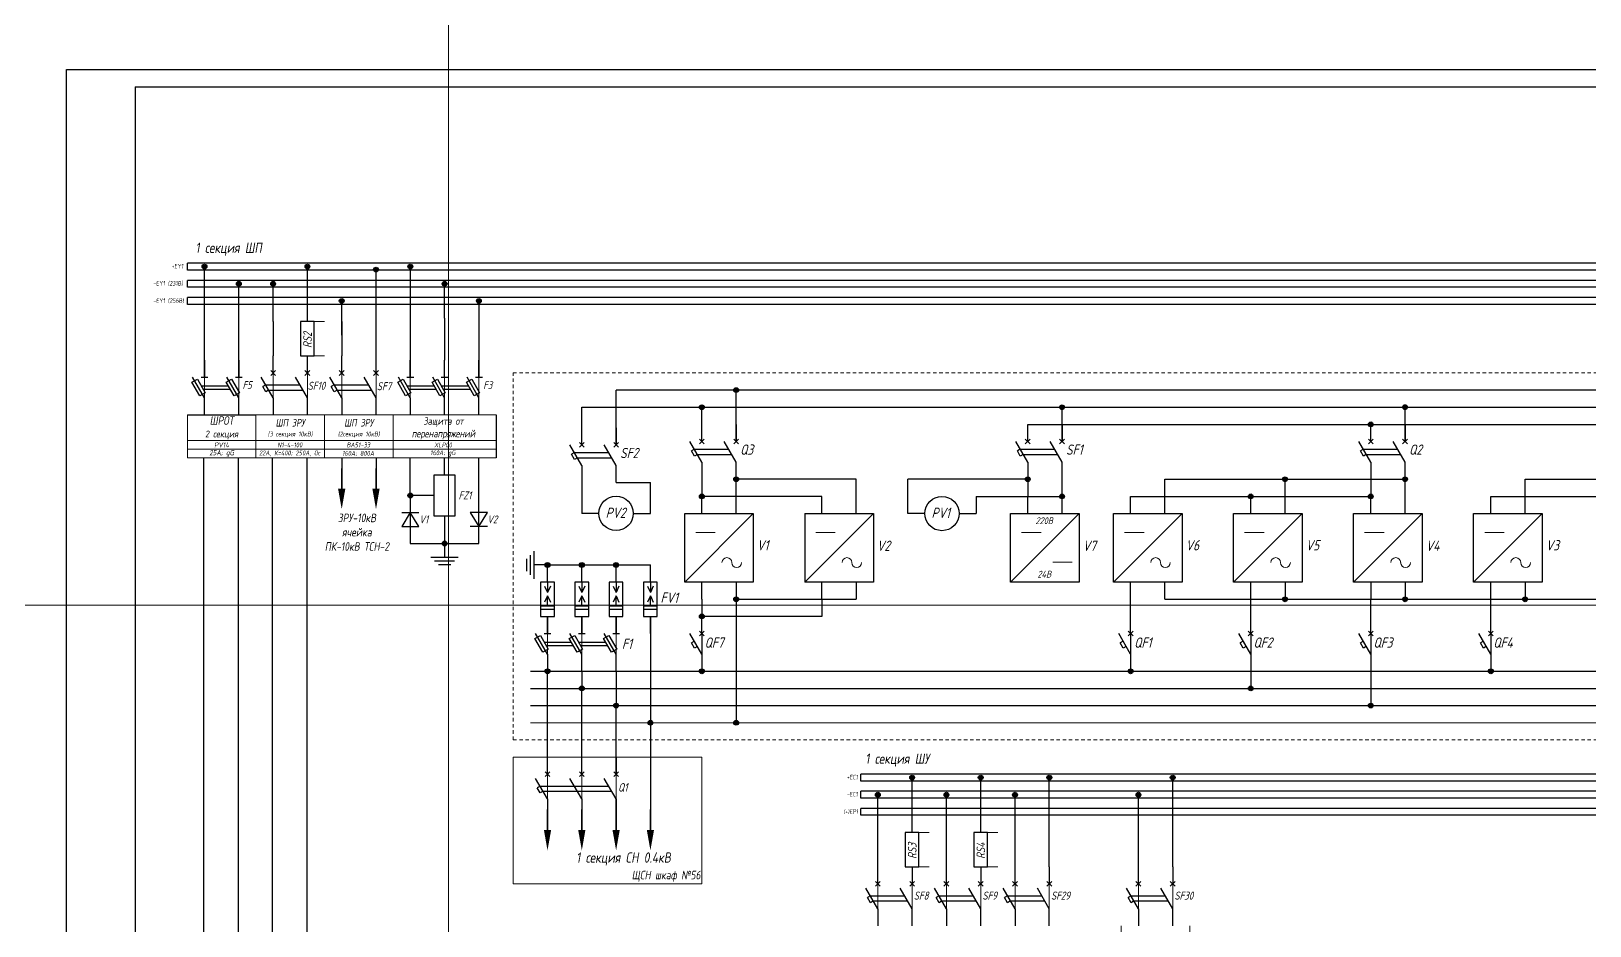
# Model space of a CAD drawing. Header units: millimetres. Extents: x 9 to 5215, y -207 to 4633.
# Drawn here: x 4232.9 to 4573.7, y 4142.9 to 4338.6 of the extents above; entities that cross this region are included whole.
import ezdxf
from ezdxf.enums import TextEntityAlignment as Align

# ---------------------------------------------------------------- set-up
doc = ezdxf.new("R2010")
doc.units = ezdxf.units.MM
doc.linetypes.add('JIS_02_0.7', pattern=[1.35, 0.75, -0.6])
doc.layers.add('Разрывы', color=10, linetype='Continuous')
doc.layers.add('Рамка', color=1, linetype='Continuous', plot=False)
doc.styles.add('eskdw', font='GOST_ANT.TTF', dxfattribs={"oblique": 10})
doc.styles.add('GOST', font='GOST_ANT.TTF', dxfattribs={"oblique": 10, "height": 2.5})
doc.styles.get("Standard").update_dxf_attribs({"font": 'GOST_ANT.TTF', "oblique": 10, "height": 2.5})
doc.styles.add('Гост', font='GOST_ANT.TTF', dxfattribs={"oblique": 10, "height": 1.4})
doc.styles.add('Шины', font='gost_1.ttf', dxfattribs={"oblique": 5, "height": 1.2})

msp = doc.modelspace()

# ---------------------------------------------------------------- hatches: boundary and pattern name
for points in [[(4271.35, 4287.07, 1), (4270.3, 4287.07, 1)], [(4271.35, 4287.07, 1), (4270.3, 4287.07, 1)], [(4271.35, 4287.07, 1), (4270.3, 4287.07, 1)], [(4293.85, 4287.07, 1), (4292.8, 4287.07, 1)], [(4316.35, 4287.07, 1), (4315.3, 4287.07, 1)], [(4278.85, 4283.32, 1), (4277.8, 4283.32, 1)], [(4278.85, 4283.32, 1), (4277.8, 4283.32, 1)], [(4278.85, 4283.32, 1), (4277.8, 4283.32, 1)], [(4286.35, 4283.32, 1), (4285.3, 4283.32, 1)], [(4308.85, 4286.43, 1), (4307.8, 4286.43, 1)], [(4323.85, 4283.32, 1), (4322.8, 4283.32, 1)], [(4301.35, 4279.57, 1), (4300.3, 4279.57, 1)], [(4331.35, 4279.57, 1), (4330.3, 4279.57, 1)], [(4387.6, 4260.07, 1), (4386.55, 4260.07, 1)], [(4387.6, 4260.07, 1), (4386.55, 4260.07, 1)], [(4387.6, 4260.07, 1), (4386.55, 4260.07, 1)], [(4380.1, 4256.32, 1), (4379.05, 4256.32, 1)], [(4380.1, 4256.32, 1), (4379.05, 4256.32, 1)], [(4380.1, 4256.32, 1), (4379.05, 4256.32, 1)], [(4458.85, 4256.32, 1), (4457.8, 4256.32, 1)], [(4458.85, 4256.32, 1), (4457.8, 4256.32, 1)], [(4458.85, 4256.32, 1), (4457.8, 4256.32, 1)], [(4533.85, 4256.33, 1), (4532.8, 4256.33, 1)], [(4533.85, 4256.33, 1), (4532.8, 4256.33, 1)], [(4533.85, 4256.33, 1), (4532.8, 4256.33, 1)], [(4526.35, 4252.57, 1), (4525.3, 4252.57, 1)], [(4526.35, 4252.57, 1), (4525.3, 4252.57, 1)], [(4526.35, 4252.57, 1), (4525.3, 4252.57, 1)], [(4387.6, 4240.57, 1), (4386.55, 4240.57, 1)], [(4387.6, 4240.57, 1), (4386.55, 4240.57, 1)], [(4387.6, 4240.57, 1), (4386.55, 4240.57, 1)], [(4451.35, 4240.57, 1), (4450.3, 4240.57, 1)], [(4451.35, 4240.57, 1), (4450.3, 4240.57, 1)], [(4451.35, 4240.57, 1), (4450.3, 4240.57, 1)], [(4507.6, 4240.57, 1), (4506.55, 4240.57, 1)], [(4507.6, 4240.57, 1), (4506.55, 4240.57, 1)], [(4507.6, 4240.57, 1), (4506.55, 4240.57, 1)], [(4533.85, 4240.57, 1), (4532.8, 4240.57, 1)], [(4533.85, 4240.57, 1), (4532.8, 4240.57, 1)], [(4533.85, 4240.57, 1), (4532.8, 4240.57, 1)], [(4316.35, 4237.02, 1), (4315.3, 4237.02, 1)], [(4316.35, 4237.02, 1), (4315.3, 4237.02, 1)], [(4316.35, 4237.02, 1), (4315.3, 4237.02, 1)], [(4380.1, 4236.82, 1), (4379.05, 4236.82, 1)], [(4380.1, 4236.82, 1), (4379.05, 4236.82, 1)], [(4380.1, 4236.82, 1), (4379.05, 4236.82, 1)], [(4458.85, 4236.82, 1), (4457.8, 4236.82, 1)], [(4458.85, 4236.82, 1), (4457.8, 4236.82, 1)], [(4458.85, 4236.82, 1), (4457.8, 4236.82, 1)], [(4500.1, 4236.82, 1), (4499.05, 4236.82, 1)], [(4500.1, 4236.82, 1), (4499.05, 4236.82, 1)], [(4500.1, 4236.82, 1), (4499.05, 4236.82, 1)], [(4526.35, 4236.82, 1), (4525.3, 4236.82, 1)], [(4526.35, 4236.82, 1), (4525.3, 4236.82, 1)], [(4526.35, 4236.82, 1), (4525.3, 4236.82, 1)], [(4323.85, 4226.52, 1), (4322.8, 4226.52, 1)], [(4323.85, 4226.52, 1), (4322.8, 4226.52, 1)], [(4323.85, 4226.52, 1), (4322.8, 4226.52, 1)], [(4346.35, 4221.82, 1), (4345.3, 4221.82, 1)], [(4346.35, 4221.82, 1), (4345.3, 4221.82, 1)], [(4346.35, 4221.82, 1), (4345.3, 4221.82, 1)], [(4353.85, 4221.82, 1), (4352.8, 4221.82, 1)], [(4353.85, 4221.82, 1), (4352.8, 4221.82, 1)], [(4353.85, 4221.82, 1), (4352.8, 4221.82, 1)], [(4361.35, 4221.82, 1), (4360.3, 4221.82, 1)], [(4361.35, 4221.82, 1), (4360.3, 4221.82, 1)], [(4361.35, 4221.82, 1), (4360.3, 4221.82, 1)], [(4387.6, 4214.32, 1), (4386.55, 4214.32, 1)], [(4387.6, 4214.32, 1), (4386.55, 4214.32, 1)], [(4387.6, 4214.32, 1), (4386.55, 4214.32, 1)], [(4507.6, 4214.32, 1), (4506.55, 4214.32, 1)], [(4507.6, 4214.32, 1), (4506.55, 4214.32, 1)], [(4507.6, 4214.32, 1), (4506.55, 4214.32, 1)], [(4533.85, 4214.32, 1), (4532.8, 4214.32, 1)], [(4533.85, 4214.32, 1), (4532.8, 4214.32, 1)], [(4533.85, 4214.32, 1), (4532.8, 4214.32, 1)], [(4560.1, 4214.32, 1), (4559.05, 4214.32, 1)], [(4560.1, 4214.32, 1), (4559.05, 4214.32, 1)], [(4560.1, 4214.32, 1), (4559.05, 4214.32, 1)], [(4380.1, 4210.57, 1), (4379.05, 4210.57, 1)], [(4380.1, 4210.57, 1), (4379.05, 4210.57, 1)], [(4380.1, 4210.57, 1), (4379.05, 4210.57, 1)], [(4346.35, 4198.57, 1), (4345.3, 4198.57, 1)], [(4346.35, 4198.57, 1), (4345.3, 4198.57, 1)], [(4346.35, 4198.57, 1), (4345.3, 4198.57, 1)], [(4380.1, 4198.57, 1), (4379.05, 4198.57, 1)], [(4380.1, 4198.57, 1), (4379.05, 4198.57, 1)], [(4380.1, 4198.57, 1), (4379.05, 4198.57, 1)], [(4473.85, 4198.57, 1), (4472.8, 4198.57, 1)], [(4473.85, 4198.57, 1), (4472.8, 4198.57, 1)], [(4473.85, 4198.57, 1), (4472.8, 4198.57, 1)], [(4552.6, 4198.57, 1), (4551.55, 4198.57, 1)], [(4552.6, 4198.57, 1), (4551.55, 4198.57, 1)], [(4552.6, 4198.57, 1), (4551.55, 4198.57, 1)], [(4353.85, 4194.82, 1), (4352.8, 4194.82, 1)], [(4353.85, 4194.82, 1), (4352.8, 4194.82, 1)], [(4353.85, 4194.82, 1), (4352.8, 4194.82, 1)], [(4500.1, 4194.82, 1), (4499.05, 4194.82, 1)], [(4500.1, 4194.82, 1), (4499.05, 4194.82, 1)], [(4500.1, 4194.82, 1), (4499.05, 4194.82, 1)], [(4361.35, 4191.07, 1), (4360.3, 4191.07, 1)], [(4361.35, 4191.07, 1), (4360.3, 4191.07, 1)], [(4361.35, 4191.07, 1), (4360.3, 4191.07, 1)], [(4526.35, 4191.07, 1), (4525.3, 4191.07, 1)], [(4526.35, 4191.07, 1), (4525.3, 4191.07, 1)], [(4526.35, 4191.07, 1), (4525.3, 4191.07, 1)], [(4368.85, 4187.32, 1), (4367.8, 4187.32, 1)], [(4368.85, 4187.32, 1), (4367.8, 4187.32, 1)], [(4368.85, 4187.32, 1), (4367.8, 4187.32, 1)], [(4387.6, 4187.32, 1), (4386.55, 4187.32, 1)], [(4387.6, 4187.32, 1), (4386.55, 4187.32, 1)], [(4387.6, 4187.32, 1), (4386.55, 4187.32, 1)], [(4426.08, 4175.32, 1), (4425.03, 4175.32, 1)], [(4441.08, 4175.32, 1), (4440.03, 4175.32, 1)], [(4456.08, 4175.32, 1), (4455.03, 4175.32, 1)], [(4483.06, 4175.32, 1), (4482.01, 4175.32, 1)], [(4418.58, 4171.57, 1), (4417.53, 4171.57, 1)], [(4433.58, 4171.57, 1), (4432.53, 4171.57, 1)], [(4448.58, 4171.57, 1), (4447.53, 4171.57, 1)], [(4475.56, 4171.57, 1), (4474.51, 4171.57, 1)]]:
    msp.add_hatch(color=256).paths.add_polyline_path(points)

# ---------------------------------------------------------------- linework, layer by layer
for p, q in [((4240.68, 3793.03), (4240.68, 4330.17)), ((4240.68, 4330.17), (5215.18, 4330.17)), ((4255.68, 4326.42), (4255.68, 3995.86)), ((4255.68, 4326.42), (5211.43, 4326.42)), ((4718.5, 4287.82), (4267.08, 4287.82)), ((4267.08, 4286.32), (4267.08, 4287.82)), ((4718.5, 4286.32), (4267.08, 4286.32)), ((4718.5, 4284.07), (4267.08, 4284.07)), ((4267.08, 4282.57), (4267.08, 4284.07)), ((4270.83, 4266.64), (4270.83, 4287.07)), ((4293.33, 4275.07), (4293.33, 4287.07)), ((4308.33, 4267.57), (4308.33, 4286.43)), ((4315.83, 4286.54), (4315.83, 4277.89)), ((4718.5, 4282.57), (4267.08, 4282.57)), ((4278.33, 4266.65), (4278.33, 4283.32)), ((4285.83, 4275.07), (4285.83, 4282.8)), ((4323.33, 4275.82), (4323.33, 4283.32)), ((4718.5, 4280.32), (4267.08, 4280.32)), ((4267.08, 4278.82), (4267.08, 4280.32)), ((4718.5, 4278.82), (4267.08, 4278.82)), ((4293.33, 4278.18), (4293.33, 4278.93)), ((4300.83, 4272.07), (4300.83, 4279.68)), ((4315.83, 4277.89), (4315.83, 4262.89)), ((4330.83, 4279.57), (4330.83, 4270.39)), ((4285.83, 4275.07), (4285.83, 4267.57)), ((4294.83, 4275.07), (4291.83, 4275.07)), ((4291.83, 4275.07), (4291.83, 4267.57)), ((4294.83, 4267.57), (4294.83, 4275.07)), ((4300.83, 4275.07), (4300.83, 4267.57)), ((4323.33, 4275.82), (4323.33, 4266.64)), ((4278.33, 4266.64), (4278.33, 4270.39)), ((4330.83, 4270.39), (4330.83, 4262.89)), ((4285.83, 4263.82), (4285.83, 4267.57)), ((4291.83, 4267.57), (4294.83, 4267.57)), ((4293.33, 4263.82), (4293.33, 4267.57)), ((4293.33, 4263.82), (4293.33, 4267.57)), ((4300.83, 4263.82), (4300.83, 4267.57)), ((4308.33, 4263.82), (4308.33, 4267.57)), ((4308.33, 4263.82), (4308.33, 4267.57)), ((4270.83, 4262.89), (4270.83, 4266.64)), ((4270.83, 4262.89), (4270.83, 4266.64)), ((4270.83, 4266.64), (4270.83, 4262.89)), ((4278.33, 4262.89), (4278.33, 4266.64)), ((4278.33, 4262.89), (4278.33, 4266.64)), ((4278.33, 4266.64), (4278.33, 4262.89)), ((4285.3, 4263.29), (4286.36, 4264.35)), ((4286.36, 4263.29), (4285.3, 4264.35)), ((4292.8, 4263.29), (4293.86, 4264.35)), ((4293.86, 4263.29), (4292.8, 4264.35)), ((4300.3, 4263.29), (4301.36, 4264.35)), ((4301.36, 4263.29), (4300.3, 4264.35)), ((4307.8, 4263.29), (4308.86, 4264.35)), ((4308.86, 4263.29), (4307.8, 4264.35)), ((4315.83, 4262.89), (4315.83, 4266.64)), ((4323.33, 4262.89), (4323.33, 4266.64)), ((4323.33, 4262.89), (4323.33, 4266.64)), ((4330.83, 4262.89), (4330.83, 4266.64)), ((4330.83, 4262.89), (4330.83, 4266.64)), ((4268.08, 4261.78), (4269.27, 4262.46)), ((4269.79, 4258.82), (4268.08, 4261.78)), ((4270.83, 4258.39), (4268.23, 4262.89)), ((4268.88, 4261.77), (4268.88, 4261.77)), ((4269.27, 4262.46), (4270.98, 4259.5)), ((4270.08, 4262.89), (4271.58, 4262.89)), ((4270.1, 4261.02), (4276.02, 4261.02)), ((4270.54, 4260.27), (4276.46, 4260.27)), ((4275.58, 4261.78), (4276.77, 4262.46)), ((4277.29, 4258.82), (4275.58, 4261.78)), ((4278.33, 4258.39), (4275.73, 4262.89)), ((4276.77, 4262.46), (4278.48, 4259.5)), ((4277.58, 4262.89), (4279.08, 4262.89)), ((4285.83, 4258.39), (4283.23, 4262.89)), ((4284.21, 4261.2), (4283.56, 4260.83)), ((4284.21, 4259.7), (4283.56, 4260.83)), ((4284.21, 4261.2), (4291.71, 4261.2)), ((4284.85, 4260.08), (4284.21, 4259.7)), ((4284.85, 4260.08), (4292.35, 4260.08)), ((4293.33, 4258.39), (4290.73, 4262.89)), ((4291.38, 4261.77), (4291.38, 4261.77)), ((4300.83, 4258.39), (4298.23, 4262.89)), ((4299.21, 4261.2), (4298.56, 4260.83)), ((4299.21, 4259.7), (4298.56, 4260.83)), ((4299.21, 4261.2), (4306.71, 4261.2)), ((4299.85, 4260.08), (4299.21, 4259.7)), ((4299.85, 4260.08), (4307.35, 4260.08)), ((4308.33, 4258.39), (4305.73, 4262.89)), ((4306.38, 4261.77), (4306.38, 4261.77)), ((4313.08, 4261.78), (4314.27, 4262.46)), ((4314.79, 4258.82), (4313.08, 4261.78)), ((4315.83, 4258.39), (4313.23, 4262.89)), ((4314.27, 4262.46), (4315.98, 4259.5)), ((4315.08, 4262.89), (4316.58, 4262.89)), ((4315.1, 4261.02), (4321.02, 4261.02)), ((4315.54, 4260.27), (4321.46, 4260.27)), ((4320.58, 4261.78), (4321.77, 4262.46)), ((4322.29, 4258.82), (4320.58, 4261.78)), ((4323.33, 4258.39), (4320.73, 4262.89)), ((4321.38, 4261.77), (4321.38, 4261.77)), ((4321.77, 4262.46), (4323.48, 4259.5)), ((4322.58, 4262.89), (4324.08, 4262.89)), ((4322.6, 4261.02), (4328.52, 4261.02)), ((4323.04, 4260.27), (4328.96, 4260.27)), ((4328.08, 4261.78), (4329.27, 4262.46)), ((4329.79, 4258.82), (4328.08, 4261.78)), ((4330.83, 4258.39), (4328.23, 4262.89)), ((4329.27, 4262.46), (4330.98, 4259.5)), ((4330.08, 4262.89), (4331.58, 4262.89)), ((4615.83, 4260.07), (4360.83, 4260.07)), ((4360.83, 4251.84), (4360.83, 4260.07)), ((4387.08, 4252.57), (4387.08, 4260.07)), ((4270.98, 4259.5), (4269.79, 4258.82)), ((4270.83, 4254.64), (4270.83, 4258.39)), ((4278.48, 4259.5), (4277.29, 4258.82)), ((4278.33, 4254.64), (4278.33, 4258.39)), ((4285.83, 4258.39), (4285.83, 4254.64)), ((4293.33, 4254.64), (4293.33, 4258.39)), ((4300.83, 4258.39), (4300.83, 4254.64)), ((4308.33, 4254.64), (4308.33, 4258.39)), ((4315.98, 4259.5), (4314.79, 4258.82)), ((4315.83, 4258.39), (4315.83, 4254.64)), ((4323.48, 4259.5), (4322.29, 4258.82)), ((4323.33, 4254.64), (4323.33, 4258.39)), ((4330.98, 4259.5), (4329.79, 4258.82)), ((4330.83, 4254.64), (4330.83, 4258.39)), ((4267.08, 4254.64), (4282.08, 4254.64)), ((4334.58, 4254.64), (4334.58, 4245.27)), ((4353.33, 4256.32), (4615.83, 4256.32)), ((4353.33, 4251.84), (4353.33, 4256.32)), ((4379.58, 4252.57), (4379.58, 4256.32)), ((4458.33, 4252.57), (4458.33, 4256.32)), ((4533.33, 4252.57), (4533.33, 4256.54)), ((4353.33, 4248.09), (4353.33, 4251.84)), ((4353.33, 4248.09), (4353.33, 4251.84)), ((4360.83, 4251.84), (4360.83, 4248.09)), ((4360.83, 4248.09), (4360.83, 4251.84)), ((4379.58, 4248.82), (4379.58, 4252.57)), ((4379.58, 4248.82), (4379.58, 4252.57)), ((4387.08, 4252.57), (4387.08, 4248.82)), ((4387.08, 4248.82), (4387.08, 4252.57)), ((4450.83, 4252.57), (4615.83, 4252.57)), ((4450.83, 4248.82), (4450.83, 4252.57)), ((4450.83, 4248.82), (4450.83, 4252.57)), ((4458.33, 4252.57), (4458.33, 4248.82)), ((4458.33, 4248.82), (4458.33, 4252.57)), ((4525.83, 4248.82), (4525.83, 4252.57)), ((4525.83, 4248.82), (4525.83, 4252.57)), ((4533.33, 4252.57), (4533.33, 4248.82)), ((4533.33, 4248.82), (4533.33, 4252.57)), ((4353.33, 4243.59), (4350.73, 4248.09)), ((4351.71, 4246.4), (4351.06, 4246.03)), ((4351.71, 4246.4), (4359.21, 4246.4)), ((4352.8, 4247.56), (4353.86, 4248.62)), ((4353.86, 4247.56), (4352.8, 4248.62)), ((4360.83, 4243.59), (4358.23, 4248.09)), ((4358.88, 4246.96), (4358.88, 4246.96)), ((4360.3, 4247.56), (4361.36, 4248.62)), ((4361.36, 4247.56), (4360.3, 4248.62)), ((4379.58, 4244.32), (4376.98, 4248.82)), ((4377.96, 4247.14), (4377.31, 4246.76)), ((4377.96, 4245.64), (4377.31, 4246.76)), ((4377.96, 4247.14), (4385.46, 4247.14)), ((4379.05, 4248.29), (4380.11, 4249.35)), ((4380.11, 4248.29), (4379.05, 4249.35)), ((4387.08, 4244.32), (4384.48, 4248.82)), ((4385.13, 4247.7), (4385.13, 4247.7)), ((4386.55, 4248.29), (4387.61, 4249.35)), ((4387.61, 4248.29), (4386.55, 4249.35)), ((4450.83, 4244.32), (4448.23, 4248.82)), ((4449.21, 4247.14), (4448.56, 4246.76)), ((4449.21, 4245.64), (4448.56, 4246.76)), ((4449.21, 4247.14), (4456.71, 4247.14)), ((4450.3, 4248.29), (4451.36, 4249.35)), ((4451.36, 4248.29), (4450.3, 4249.35)), ((4458.33, 4244.32), (4455.73, 4248.82)), ((4456.38, 4247.7), (4456.38, 4247.7)), ((4457.8, 4248.29), (4458.86, 4249.35)), ((4458.86, 4248.29), (4457.8, 4249.35)), ((4525.83, 4244.32), (4523.23, 4248.82)), ((4524.21, 4247.14), (4523.56, 4246.76)), ((4524.21, 4245.64), (4523.56, 4246.76)), ((4524.21, 4247.14), (4531.71, 4247.14)), ((4525.3, 4248.29), (4526.36, 4249.35)), ((4526.36, 4248.29), (4525.3, 4249.35)), ((4533.33, 4244.32), (4530.73, 4248.82)), ((4531.38, 4247.7), (4531.38, 4247.7)), ((4532.8, 4248.29), (4533.86, 4249.35)), ((4533.86, 4248.29), (4532.8, 4249.35)), ((4270.71, 3967.35), (4270.71, 4245.27)), ((4278.21, 4245.27), (4278.21, 3974.85)), ((4285.71, 3967.35), (4285.71, 4245.27)), ((4293.21, 4245.27), (4293.21, 3974.85)), ((4300.83, 4245.27), (4300.83, 4238.48)), ((4308.33, 4245.27), (4308.33, 4238.48)), ((4315.83, 4237.02), (4315.83, 4245.27)), ((4323.33, 4241.52), (4323.33, 4245.27)), ((4330.83, 4237.02), (4330.83, 4245.27)), ((4351.71, 4244.9), (4351.06, 4246.03)), ((4352.35, 4245.28), (4351.71, 4244.9)), ((4352.35, 4245.28), (4359.85, 4245.28)), ((4353.33, 4243.59), (4353.33, 4239.84)), ((4360.83, 4239.84), (4360.83, 4243.59)), ((4378.6, 4246.01), (4377.96, 4245.64)), ((4378.6, 4246.01), (4386.1, 4246.01)), ((4379.58, 4244.32), (4379.58, 4240.57)), ((4387.08, 4240.57), (4387.08, 4244.32)), ((4449.85, 4246.01), (4449.21, 4245.64)), ((4449.85, 4246.01), (4457.35, 4246.01)), ((4450.83, 4244.32), (4450.83, 4240.57)), ((4458.33, 4240.57), (4458.33, 4244.32)), ((4524.85, 4246.01), (4524.21, 4245.64)), ((4524.85, 4246.01), (4532.35, 4246.01)), ((4525.83, 4244.32), (4525.83, 4240.57)), ((4533.33, 4240.57), (4533.33, 4244.32)), ((4321.08, 4241.52), (4325.58, 4241.52)), ((4321.08, 4232.52), (4321.08, 4241.52)), ((4325.58, 4241.52), (4325.58, 4232.52)), ((4353.33, 4240.59), (4353.33, 4236.84)), ((4360.83, 4239.84), (4368.33, 4239.84)), ((4368.33, 4233.09), (4368.33, 4239.84)), ((4379.58, 4240.57), (4379.58, 4236.82)), ((4387.08, 4233.07), (4387.08, 4240.57)), ((4413.33, 4240.57), (4387.08, 4240.57)), ((4413.33, 4233.07), (4413.33, 4240.57)), ((4424.58, 4233.07), (4424.58, 4240.57)), ((4450.83, 4240.57), (4424.58, 4240.57)), ((4450.83, 4240.57), (4450.83, 4236.82)), ((4458.33, 4233.07), (4458.33, 4240.57)), ((4480.83, 4233.07), (4480.83, 4240.57)), ((4480.83, 4240.57), (4533.33, 4240.57)), ((4507.08, 4233.07), (4507.08, 4240.57)), ((4525.83, 4240.57), (4525.83, 4236.82)), ((4533.33, 4233.07), (4533.33, 4240.57)), ((4559.58, 4233.07), (4559.58, 4240.57)), ((4559.58, 4240.57), (4612.08, 4240.57)), ((4315.83, 4237.02), (4315.83, 4230.27)), ((4321.08, 4237.02), (4315.83, 4237.02)), ((4330.83, 4233.27), (4330.83, 4237.02)), ((4353.33, 4236.84), (4353.33, 4233.09)), ((4379.58, 4233.07), (4379.58, 4236.82)), ((4405.83, 4236.82), (4379.58, 4236.82)), ((4405.83, 4233.07), (4405.83, 4236.82)), ((4439.58, 4236.82), (4439.58, 4233.07)), ((4439.58, 4236.82), (4458.33, 4236.82)), ((4450.83, 4233.07), (4450.83, 4236.82)), ((4473.33, 4233.07), (4473.33, 4236.82)), ((4473.33, 4236.82), (4525.83, 4236.82)), ((4499.58, 4233.07), (4499.58, 4236.82)), ((4525.83, 4233.07), (4525.83, 4236.82)), ((4552.08, 4233.07), (4552.08, 4236.82)), ((4552.08, 4236.82), (4604.58, 4236.82)), ((4313.95, 4233.27), (4317.7, 4233.27)), ((4315.83, 4233.27), (4313.95, 4230.27)), ((4317.7, 4230.27), (4315.83, 4233.27)), ((4332.7, 4233.27), (4328.95, 4233.27)), ((4328.95, 4233.27), (4330.83, 4230.27)), ((4330.83, 4226.52), (4330.83, 4233.27)), ((4330.83, 4230.27), (4332.7, 4233.27)), ((4357.08, 4233.09), (4353.33, 4233.09)), ((4364.58, 4233.09), (4368.33, 4233.09)), ((4375.83, 4218.07), (4390.83, 4233.07)), ((4390.83, 4233.07), (4390.83, 4218.07)), ((4402.08, 4218.07), (4417.08, 4233.07)), ((4402.08, 4233.07), (4402.08, 4218.07)), ((4417.08, 4233.07), (4417.08, 4218.07)), ((4428.33, 4233.07), (4424.58, 4233.07)), ((4435.83, 4233.07), (4439.58, 4233.07)), ((4447.08, 4218.07), (4462.08, 4233.07)), ((4462.08, 4233.07), (4462.08, 4218.07)), ((4469.58, 4218.07), (4484.58, 4233.07)), ((4484.58, 4233.07), (4484.58, 4218.07)), ((4495.83, 4218.07), (4510.83, 4233.07)), ((4510.83, 4233.07), (4510.83, 4218.07)), ((4522.08, 4218.07), (4537.08, 4233.07)), ((4537.08, 4233.07), (4537.08, 4218.07)), ((4548.33, 4218.07), (4563.33, 4233.07)), ((4563.33, 4233.07), (4563.33, 4218.07)), ((4313.95, 4230.27), (4317.7, 4230.27)), ((4315.83, 4230.27), (4315.83, 4226.52)), ((4325.58, 4232.52), (4321.08, 4232.52)), ((4323.33, 4232.52), (4323.33, 4226.52)), ((4332.7, 4230.27), (4328.95, 4230.27)), ((4315.83, 4226.52), (4330.83, 4226.52)), ((4323.33, 4226.52), (4323.33, 4223.52)), ((4320.33, 4223.52), (4326.33, 4223.52)), ((4321.15, 4222.71), (4325.5, 4222.71)), ((4341.22, 4223.17), (4341.22, 4220.47)), ((4342.02, 4224), (4342.02, 4219.65)), ((4342.83, 4224.82), (4342.83, 4218.82)), ((4321.98, 4221.91), (4324.68, 4221.91)), ((4345.83, 4221.82), (4342.83, 4221.82)), ((4345.83, 4218.07), (4345.83, 4221.82)), ((4345.83, 4221.82), (4368.33, 4221.82)), ((4353.33, 4218.07), (4353.33, 4221.82)), ((4360.83, 4218.07), (4360.83, 4221.82)), ((4368.33, 4218.07), (4368.33, 4221.82)), ((4344.33, 4218.07), (4344.33, 4210.57)), ((4347.33, 4218.07), (4344.33, 4218.07)), ((4345.2, 4217.18), (4345.83, 4215.82)), ((4345.83, 4218.07), (4345.83, 4215.82)), ((4346.46, 4217.18), (4345.83, 4215.82)), ((4347.33, 4210.57), (4347.33, 4218.07)), ((4351.83, 4218.07), (4351.83, 4210.57)), ((4354.83, 4218.07), (4351.83, 4218.07)), ((4352.7, 4217.18), (4353.33, 4215.82)), ((4353.33, 4218.07), (4353.33, 4215.82)), ((4353.96, 4217.18), (4353.33, 4215.82)), ((4354.83, 4210.57), (4354.83, 4218.07)), ((4359.33, 4218.07), (4359.33, 4210.57)), ((4362.33, 4218.07), (4359.33, 4218.07)), ((4360.2, 4217.18), (4360.83, 4215.82)), ((4360.83, 4218.07), (4360.83, 4215.82)), ((4361.46, 4217.18), (4360.83, 4215.82)), ((4362.33, 4210.57), (4362.33, 4218.07)), ((4366.83, 4218.07), (4366.83, 4210.57)), ((4369.83, 4218.07), (4366.83, 4218.07)), ((4367.7, 4217.18), (4368.33, 4215.82)), ((4368.33, 4218.07), (4368.33, 4215.82)), ((4368.96, 4217.18), (4368.33, 4215.82)), ((4369.83, 4210.57), (4369.83, 4218.07)), ((4379.58, 4214.32), (4379.58, 4218.07)), ((4387.08, 4218.07), (4387.08, 4214.32)), ((4405.83, 4214.32), (4405.83, 4218.07)), ((4413.33, 4218.07), (4413.33, 4214.32)), ((4473.33, 4214.32), (4473.33, 4218.07)), ((4480.83, 4214.32), (4480.83, 4218.07)), ((4499.58, 4214.32), (4499.58, 4218.07)), ((4507.08, 4218.07), (4507.08, 4214.32)), ((4525.83, 4218.07), (4525.83, 4214.32)), ((4533.33, 4218.07), (4533.33, 4214.32)), ((4552.08, 4214.32), (4552.08, 4218.07)), ((4559.58, 4218.07), (4559.58, 4214.32)), ((4347.33, 4212.82), (4344.33, 4212.82)), ((4345.83, 4215.07), (4345.2, 4213.71)), ((4345.83, 4212.82), (4345.83, 4215.07)), ((4345.83, 4215.07), (4346.46, 4213.71)), ((4354.83, 4212.82), (4351.83, 4212.82)), ((4353.33, 4215.07), (4352.7, 4213.71)), ((4353.33, 4212.82), (4353.33, 4215.07)), ((4353.33, 4215.07), (4353.96, 4213.71)), ((4362.33, 4212.82), (4359.33, 4212.82)), ((4360.83, 4215.07), (4360.2, 4213.71)), ((4360.83, 4212.82), (4360.83, 4215.07)), ((4360.83, 4215.07), (4361.46, 4213.71)), ((4369.83, 4212.82), (4366.83, 4212.82)), ((4368.33, 4215.07), (4367.7, 4213.71)), ((4368.33, 4212.82), (4368.33, 4215.07)), ((4368.33, 4215.07), (4368.96, 4213.71)), ((4379.58, 4214.32), (4379.58, 4210.57)), ((4387.08, 4214.32), (4413.33, 4214.32)), ((4387.08, 4214.32), (4387.08, 4187.32)), ((4405.83, 4214.32), (4405.83, 4210.57)), ((4473.33, 4210.57), (4473.33, 4214.32)), ((4480.83, 4214.32), (4612.08, 4214.32)), ((4499.58, 4210.57), (4499.58, 4214.32)), ((4525.83, 4210.57), (4525.83, 4214.32)), ((4552.08, 4210.57), (4552.08, 4214.32)), ((4347.33, 4212.07), (4344.33, 4212.07)), ((4344.33, 4210.57), (4347.33, 4210.57)), ((4345.83, 4206.82), (4345.83, 4210.57)), ((4345.83, 4210.57), (4345.83, 4206.82)), ((4354.83, 4212.07), (4351.83, 4212.07)), ((4351.83, 4210.57), (4354.83, 4210.57)), ((4353.33, 4206.82), (4353.33, 4210.57)), ((4353.33, 4206.82), (4353.33, 4210.57)), ((4353.33, 4210.57), (4353.33, 4206.82)), ((4362.33, 4212.07), (4359.33, 4212.07)), ((4359.33, 4210.57), (4362.33, 4210.57)), ((4360.83, 4206.82), (4360.83, 4210.57)), ((4360.83, 4206.82), (4360.83, 4210.57)), ((4360.83, 4210.57), (4360.83, 4206.82)), ((4369.83, 4212.07), (4366.83, 4212.07)), ((4366.83, 4210.57), (4369.83, 4210.57)), ((4368.33, 4206.82), (4368.33, 4210.57)), ((4368.33, 4206.82), (4368.33, 4210.57)), ((4368.33, 4210.57), (4368.33, 4206.82)), ((4379.58, 4206.82), (4379.58, 4210.57)), ((4379.58, 4206.82), (4379.58, 4210.57)), ((4405.83, 4210.57), (4379.58, 4210.57)), ((4473.33, 4206.82), (4473.33, 4210.57)), ((4473.33, 4206.82), (4473.33, 4210.57)), ((4499.58, 4206.82), (4499.58, 4210.57)), ((4499.58, 4206.82), (4499.58, 4210.57)), ((4525.83, 4206.82), (4525.83, 4210.57)), ((4525.83, 4206.82), (4525.83, 4210.57)), ((4552.08, 4206.82), (4552.08, 4210.57)), ((4552.08, 4206.82), (4552.08, 4210.57)), ((4343.08, 4205.71), (4344.27, 4206.39)), ((4344.79, 4202.75), (4343.08, 4205.71)), ((4345.83, 4202.32), (4343.23, 4206.82)), ((4344.27, 4206.39), (4345.98, 4203.44)), ((4345.08, 4206.82), (4346.58, 4206.82)), ((4350.58, 4205.71), (4351.77, 4206.39)), ((4352.29, 4202.75), (4350.58, 4205.71)), ((4353.33, 4202.32), (4350.73, 4206.82)), ((4351.38, 4205.7), (4351.38, 4205.7)), ((4351.77, 4206.39), (4353.48, 4203.44)), ((4352.58, 4206.82), (4354.08, 4206.82)), ((4358.08, 4205.71), (4359.27, 4206.39)), ((4359.79, 4202.75), (4358.08, 4205.71)), ((4360.83, 4202.32), (4358.23, 4206.82)), ((4359.27, 4206.39), (4360.98, 4203.44)), ((4360.08, 4206.82), (4361.58, 4206.82)), ((4368.33, 4206.82), (4368.33, 4187.32)), ((4379.58, 4202.32), (4376.98, 4206.82)), ((4379.05, 4206.29), (4380.11, 4207.35)), ((4380.11, 4206.29), (4379.05, 4207.35)), ((4473.33, 4202.32), (4470.73, 4206.82)), ((4472.8, 4206.29), (4473.86, 4207.35)), ((4473.86, 4206.29), (4472.8, 4207.35)), ((4499.58, 4202.32), (4496.98, 4206.82)), ((4499.05, 4206.29), (4500.11, 4207.35)), ((4500.11, 4206.29), (4499.05, 4207.35)), ((4525.83, 4202.32), (4523.23, 4206.82)), ((4525.3, 4206.29), (4526.36, 4207.35)), ((4526.36, 4206.29), (4525.3, 4207.35)), ((4552.08, 4202.32), (4549.48, 4206.82)), ((4551.55, 4206.29), (4552.61, 4207.35)), ((4552.61, 4206.29), (4551.55, 4207.35)), ((4345.98, 4203.44), (4344.79, 4202.75)), ((4345.1, 4204.95), (4351.02, 4204.95)), ((4345.54, 4204.2), (4351.46, 4204.2)), ((4345.83, 4202.32), (4345.83, 4198.57)), ((4353.48, 4203.44), (4352.29, 4202.75)), ((4352.6, 4204.95), (4358.52, 4204.95)), ((4353.04, 4204.2), (4358.96, 4204.2)), ((4353.33, 4198.57), (4353.33, 4202.32)), ((4360.98, 4203.44), (4359.79, 4202.75)), ((4360.83, 4198.57), (4360.83, 4202.32)), ((4377.96, 4205.14), (4377.31, 4204.76)), ((4377.96, 4203.64), (4377.31, 4204.76)), ((4378.6, 4204.01), (4377.96, 4203.64)), ((4379.58, 4202.32), (4379.58, 4198.57)), ((4471.71, 4205.14), (4471.06, 4204.76)), ((4471.71, 4203.64), (4471.06, 4204.76)), ((4472.35, 4204.01), (4471.71, 4203.64)), ((4473.33, 4202.32), (4473.33, 4198.57)), ((4497.96, 4205.14), (4497.31, 4204.76)), ((4497.96, 4203.64), (4497.31, 4204.76)), ((4498.6, 4204.01), (4497.96, 4203.64)), ((4499.58, 4202.32), (4499.58, 4198.57)), ((4524.21, 4205.14), (4523.56, 4204.76)), ((4524.21, 4203.64), (4523.56, 4204.76)), ((4524.85, 4204.01), (4524.21, 4203.64)), ((4525.83, 4202.32), (4525.83, 4198.57)), ((4550.46, 4205.14), (4549.81, 4204.76)), ((4550.46, 4203.64), (4549.81, 4204.76)), ((4551.1, 4204.01), (4550.46, 4203.64)), ((4552.08, 4202.32), (4552.08, 4198.57)), ((4342.08, 4198.57), (4615.83, 4198.57)), ((4345.83, 4179.82), (4345.83, 4198.57)), ((4353.33, 4198.57), (4353.33, 4194.82)), ((4360.83, 4198.57), (4360.83, 4191.07)), ((4499.58, 4198.57), (4499.58, 4194.82)), ((4525.83, 4198.57), (4525.83, 4191.07)), ((4342.08, 4194.82), (4615.83, 4194.82)), ((4353.33, 4179.82), (4353.33, 4194.82)), ((4342.08, 4191.07), (4615.83, 4191.07)), ((4360.83, 4179.82), (4360.83, 4191.07)), ((4368.33, 4187.32), (4368.33, 4166.9)), ((4345.83, 4176.07), (4345.83, 4179.82)), ((4345.83, 4176.07), (4345.83, 4179.82)), ((4353.33, 4176.07), (4353.33, 4179.82)), ((4353.33, 4176.07), (4353.33, 4179.82)), ((4360.83, 4179.82), (4360.83, 4176.07)), ((4360.83, 4176.07), (4360.83, 4179.82)), ((4345.83, 4170.65), (4343.23, 4175.15)), ((4345.3, 4175.54), (4346.36, 4176.6)), ((4346.36, 4175.54), (4345.3, 4176.6)), ((4353.33, 4170.65), (4350.73, 4175.15)), ((4352.8, 4175.54), (4353.86, 4176.6)), ((4353.86, 4175.54), (4352.8, 4176.6)), ((4360.83, 4170.65), (4358.23, 4175.15)), ((4360.3, 4175.54), (4361.36, 4176.6)), ((4361.36, 4175.54), (4360.3, 4176.6)), ((4718.5, 4176.07), (4414.3, 4176.07)), ((4414.3, 4174.57), (4414.3, 4176.07)), ((4425.55, 4167.07), (4425.55, 4175.32)), ((4440.55, 4171.57), (4440.55, 4175.32)), ((4455.55, 4171.57), (4455.55, 4175.32)), ((4482.53, 4171.57), (4482.53, 4175.32)), ((4344.21, 4173.46), (4343.56, 4173.08)), ((4344.21, 4171.96), (4343.56, 4173.08)), ((4344.21, 4173.46), (4359.21, 4173.46)), ((4344.85, 4172.33), (4344.21, 4171.96)), ((4344.85, 4172.33), (4359.85, 4172.33)), ((4358.88, 4174.02), (4358.88, 4174.02)), ((4718.5, 4174.57), (4414.3, 4174.57)), ((4718.5, 4172.32), (4414.3, 4172.32)), ((4414.3, 4170.82), (4414.3, 4172.32)), ((4418.05, 4167.07), (4418.05, 4171.57)), ((4433.05, 4167.07), (4433.05, 4171.57)), ((4440.55, 4167.07), (4440.55, 4171.57)), ((4448.05, 4167.07), (4448.05, 4171.57)), ((4455.55, 4155.82), (4455.55, 4171.57)), ((4475.03, 4167.07), (4475.03, 4171.57)), ((4482.53, 4155.82), (4482.53, 4171.57)), ((4345.83, 4170.65), (4345.83, 4166.9)), ((4345.83, 4170.65), (4345.83, 4163.86)), ((4353.33, 4170.65), (4353.33, 4166.9)), ((4353.33, 4170.65), (4353.33, 4163.86)), ((4360.83, 4166.9), (4360.83, 4170.65)), ((4360.83, 4170.65), (4360.83, 4163.86)), ((4368.33, 4170.65), (4368.33, 4163.86)), ((4718.5, 4170.82), (4414.3, 4170.82)), ((4718.5, 4168.57), (4414.3, 4168.57)), ((4414.3, 4167.07), (4414.3, 4168.57)), ((4718.5, 4167.07), (4414.3, 4167.07)), ((4418.05, 4152.07), (4418.05, 4167.07)), ((4425.55, 4163.32), (4425.55, 4167.07)), ((4425.55, 4163.32), (4425.55, 4167.07)), ((4433.05, 4152.07), (4433.05, 4167.07)), ((4440.55, 4163.32), (4440.55, 4167.07)), ((4440.55, 4163.32), (4440.55, 4167.07)), ((4448.05, 4152.07), (4448.05, 4167.07)), ((4475.03, 4152.07), (4475.03, 4167.07)), ((4427.05, 4163.32), (4424.05, 4163.32)), ((4424.05, 4163.32), (4424.05, 4155.82)), ((4427.05, 4155.82), (4427.05, 4163.32)), ((4442.05, 4163.32), (4439.05, 4163.32)), ((4439.05, 4163.32), (4439.05, 4155.82)), ((4442.05, 4155.82), (4442.05, 4163.32)), ((4424.05, 4155.82), (4427.05, 4155.82)), ((4425.55, 4155.82), (4425.55, 4152.07)), ((4439.05, 4155.82), (4442.05, 4155.82)), ((4440.55, 4155.82), (4440.55, 4152.07)), ((4455.55, 4155.82), (4455.55, 4152.07)), ((4482.53, 4155.82), (4482.53, 4152.07)), ((4418.05, 4146.65), (4415.45, 4151.15)), ((4417.52, 4151.54), (4418.58, 4152.6)), ((4418.58, 4151.54), (4417.52, 4152.6)), ((4425.55, 4146.65), (4422.95, 4151.15)), ((4425.02, 4151.54), (4426.08, 4152.6)), ((4426.08, 4151.54), (4425.02, 4152.6)), ((4433.05, 4146.65), (4430.45, 4151.15)), ((4432.52, 4151.54), (4433.58, 4152.6)), ((4433.58, 4151.54), (4432.52, 4152.6)), ((4440.55, 4146.65), (4437.95, 4151.15)), ((4440.02, 4151.54), (4441.08, 4152.6)), ((4441.08, 4151.54), (4440.02, 4152.6)), ((4448.05, 4146.65), (4445.45, 4151.15)), ((4447.52, 4151.54), (4448.58, 4152.6)), ((4448.58, 4151.54), (4447.52, 4152.6)), ((4455.55, 4146.65), (4452.95, 4151.15)), ((4455.02, 4151.54), (4456.08, 4152.6)), ((4456.08, 4151.54), (4455.02, 4152.6)), ((4475.03, 4146.65), (4472.43, 4151.15)), ((4474.5, 4151.54), (4475.56, 4152.6)), ((4475.56, 4151.54), (4474.5, 4152.6)), ((4482.53, 4146.65), (4479.93, 4151.15)), ((4482, 4151.54), (4483.06, 4152.6)), ((4483.06, 4151.54), (4482, 4152.6)), ((4416.43, 4149.46), (4415.78, 4149.08)), ((4416.43, 4147.96), (4415.78, 4149.08)), ((4416.43, 4149.46), (4423.93, 4149.46)), ((4417.08, 4148.33), (4416.43, 4147.96)), ((4417.08, 4148.33), (4424.58, 4148.33)), ((4423.6, 4150.02), (4423.6, 4150.02)), ((4431.43, 4149.46), (4430.78, 4149.08)), ((4431.43, 4147.96), (4430.78, 4149.08)), ((4431.43, 4149.46), (4438.93, 4149.46)), ((4432.08, 4148.33), (4431.43, 4147.96)), ((4432.08, 4148.33), (4439.58, 4148.33)), ((4438.6, 4150.02), (4438.6, 4150.02)), ((4446.43, 4149.46), (4445.78, 4149.08)), ((4446.43, 4147.96), (4445.78, 4149.08)), ((4446.43, 4149.46), (4453.93, 4149.46)), ((4447.08, 4148.33), (4446.43, 4147.96)), ((4447.08, 4148.33), (4454.58, 4148.33)), ((4453.6, 4150.02), (4453.6, 4150.02)), ((4473.41, 4149.46), (4472.76, 4149.08)), ((4473.41, 4147.96), (4472.76, 4149.08)), ((4473.41, 4149.46), (4480.91, 4149.46)), ((4474.06, 4148.33), (4473.41, 4147.96)), ((4474.06, 4148.33), (4481.56, 4148.33)), ((4480.58, 4150.02), (4480.58, 4150.02)), ((4418.05, 4146.65), (4418.05, 4142.9)), ((4425.55, 4142.9), (4425.55, 4146.65)), ((4433.05, 4146.65), (4433.05, 4142.9)), ((4440.55, 4142.9), (4440.55, 4146.65)), ((4448.05, 4146.65), (4448.05, 4142.9)), ((4455.55, 4142.9), (4455.55, 4146.65)), ((4475.03, 4146.65), (4475.03, 4142.9)), ((4482.53, 4142.9), (4482.53, 4146.65))]:
    msp.add_line(p, q)
at = {"lineweight": 15}
for p, q in [((4294.83, 4275.07), (4297.08, 4275.07)), ((4297.08, 4267.57), (4294.83, 4267.57)), ((4378.24, 4228.89), (4382.51, 4228.89)), ((4404.49, 4228.89), (4408.76, 4228.89)), ((4449.49, 4228.89), (4453.76, 4228.89)), ((4471.99, 4228.89), (4476.26, 4228.89)), ((4498.24, 4228.89), (4502.51, 4228.89)), ((4524.49, 4228.89), (4528.76, 4228.89)), ((4550.74, 4228.89), (4555.01, 4228.89)), ((4456.3, 4222.43), (4460.56, 4222.43)), ((4427.05, 4163.32), (4429.3, 4163.32)), ((4442.05, 4163.32), (4444.3, 4163.32)), ((4429.3, 4155.82), (4427.05, 4155.82)), ((4444.3, 4155.82), (4442.05, 4155.82))]:
    msp.add_line(p, q, dxfattribs=at)
at = {"linetype": 'JIS_02_0.7', "lineweight": 9}
for p, q in [((4338.33, 4263.82), (4619.58, 4263.82)), ((4338.33, 4183.57), (4338.33, 4263.82)), ((4338.33, 4183.57), (4619.58, 4183.57))]:
    msp.add_line(p, q, dxfattribs=at)
at = {"lineweight": 9}
for p, q in [((4267.08, 4254.64), (4267.08, 4245.27)), ((4282.08, 4254.64), (4282.08, 4245.27)), ((4282.08, 4254.64), (4282.08, 4245.27)), ((4282.08, 4254.64), (4297.08, 4254.64)), ((4297.08, 4254.64), (4297.08, 4245.27)), ((4297.08, 4254.64), (4297.08, 4245.27)), ((4297.08, 4254.64), (4312.08, 4254.64)), ((4312.08, 4254.64), (4334.58, 4254.64)), ((4312.08, 4254.64), (4312.08, 4245.27)), ((4267.08, 4249.02), (4282.08, 4249.02)), ((4267.08, 4249.02), (4282.08, 4249.02)), ((4267.08, 4247.14), (4282.08, 4247.14)), ((4267.08, 4247.14), (4282.08, 4247.14)), ((4280.24, 4249.02), (4297.08, 4249.02)), ((4280.24, 4249.02), (4297.08, 4249.02)), ((4282.08, 4249.02), (4297.08, 4249.02)), ((4282.08, 4249.02), (4297.08, 4249.02)), ((4282.08, 4247.14), (4297.08, 4247.14)), ((4282.08, 4247.14), (4297.08, 4247.14)), ((4297.08, 4249.02), (4312.08, 4249.02)), ((4297.08, 4249.02), (4312.08, 4249.02)), ((4297.08, 4247.14), (4312.08, 4247.14)), ((4297.08, 4247.14), (4312.08, 4247.14)), ((4310.24, 4249.02), (4327.08, 4249.02)), ((4310.24, 4249.02), (4327.08, 4249.02)), ((4312.08, 4249.02), (4334.58, 4249.02)), ((4312.08, 4249.02), (4334.58, 4249.02)), ((4312.08, 4247.14), (4334.58, 4247.14)), ((4312.08, 4247.14), (4334.58, 4247.14)), ((4267.08, 4245.27), (4282.08, 4245.27)), ((4267.08, 4245.27), (4282.08, 4245.27)), ((4282.08, 4245.27), (4297.08, 4245.27)), ((4282.08, 4245.27), (4297.08, 4245.27)), ((4297.08, 4245.27), (4312.08, 4245.27)), ((4297.08, 4245.27), (4312.08, 4245.27)), ((4312.08, 4245.27), (4334.58, 4245.27)), ((4379.58, 4179.82), (4338.33, 4179.82)), ((4338.33, 4179.82), (4338.33, 4152.07)), ((4379.58, 4179.82), (4379.58, 4152.07)), ((4379.58, 4152.07), (4338.33, 4152.07)), ((4471.28, 4142.9), (4471.28, 4133.52)), ((4486.28, 4142.9), (4486.28, 4133.52))]:
    msp.add_line(p, q, dxfattribs=at)
at = {"ltscale": 5}
for p, q in [((4300.83, 4238.48), (4300.83, 4242.95)), ((4308.33, 4238.48), (4308.33, 4242.95)), ((4345.83, 4163.86), (4345.83, 4168.33)), ((4353.33, 4163.86), (4353.33, 4168.33)), ((4360.83, 4163.86), (4360.83, 4168.33)), ((4368.33, 4163.86), (4368.33, 4168.33))]:
    msp.add_line(p, q, dxfattribs=at)
at = {"color": 0}
for p, q in [((4375.83, 4233.07), (4390.83, 4233.07)), ((4375.83, 4218.07), (4375.83, 4233.07)), ((4402.08, 4233.07), (4417.08, 4233.07)), ((4447.08, 4233.07), (4462.08, 4233.07)), ((4447.08, 4218.07), (4447.08, 4233.07)), ((4469.58, 4233.07), (4484.58, 4233.07)), ((4469.58, 4218.07), (4469.58, 4233.07)), ((4495.83, 4233.07), (4510.83, 4233.07)), ((4495.83, 4218.07), (4495.83, 4233.07)), ((4522.08, 4233.07), (4537.08, 4233.07)), ((4522.08, 4218.07), (4522.08, 4233.07)), ((4548.33, 4233.07), (4563.33, 4233.07)), ((4548.33, 4218.07), (4548.33, 4233.07)), ((4390.83, 4218.07), (4375.83, 4218.07)), ((4417.08, 4218.07), (4402.08, 4218.07)), ((4462.08, 4218.07), (4447.08, 4218.07)), ((4484.58, 4218.07), (4469.58, 4218.07)), ((4510.83, 4218.07), (4495.83, 4218.07)), ((4537.08, 4218.07), (4522.08, 4218.07)), ((4563.33, 4218.07), (4548.33, 4218.07))]:
    msp.add_line(p, q, dxfattribs=at)
at = {"lineweight": 13}
msp.add_line((4342.08, 4187.32), (4615.83, 4187.32), dxfattribs=at)
at = {"ltscale": 5}
for points in [[(4300.83, 4234.02, 0, 1.58, 0), (4300.83, 4238.48, 0, 1.58, 0)], [(4308.33, 4234.02, 0, 1.58, 0), (4308.33, 4238.48, 0, 1.58, 0)], [(4345.83, 4159.4, 0, 1.58, 0), (4345.83, 4163.86, 0, 1.58, 0)], [(4353.33, 4159.4, 0, 1.58, 0), (4353.33, 4163.86, 0, 1.58, 0)], [(4360.83, 4159.4, 0, 1.58, 0), (4360.83, 4163.86, 0, 1.58, 0)], [(4368.33, 4159.4, 0, 1.58, 0), (4368.33, 4163.86, 0, 1.58, 0)]]:
    msp.add_lwpolyline(points, format="xyseb", dxfattribs=at)
for centre, radius in [((4270.83, 4287.07), 0.525), ((4270.83, 4287.07), 0.525), ((4270.83, 4287.07), 0.525), ((4293.33, 4287.07), 0.525), ((4315.83, 4287.07), 0.525), ((4278.33, 4283.32), 0.525), ((4278.33, 4283.32), 0.525), ((4278.33, 4283.32), 0.525), ((4285.83, 4283.32), 0.525), ((4308.33, 4286.43), 0.525), ((4323.33, 4283.32), 0.525), ((4300.83, 4279.57), 0.525), ((4330.83, 4279.57), 0.525), ((4387.08, 4260.07), 0.525), ((4387.08, 4260.07), 0.525), ((4387.08, 4260.07), 0.525), ((4379.58, 4256.32), 0.525), ((4379.58, 4256.32), 0.525), ((4379.58, 4256.32), 0.525), ((4458.33, 4256.32), 0.525), ((4458.33, 4256.32), 0.525), ((4458.33, 4256.32), 0.525), ((4533.33, 4256.33), 0.525), ((4533.33, 4256.33), 0.525), ((4533.33, 4256.33), 0.525), ((4525.83, 4252.57), 0.525), ((4525.83, 4252.57), 0.525), ((4525.83, 4252.57), 0.525), ((4387.08, 4240.57), 0.525), ((4387.08, 4240.57), 0.525), ((4387.08, 4240.57), 0.525), ((4450.83, 4240.57), 0.525), ((4450.83, 4240.57), 0.525), ((4450.83, 4240.57), 0.525), ((4507.08, 4240.57), 0.525), ((4507.08, 4240.57), 0.525), ((4507.08, 4240.57), 0.525), ((4533.33, 4240.57), 0.525), ((4533.33, 4240.57), 0.525), ((4533.33, 4240.57), 0.525), ((4315.83, 4237.02), 0.525), ((4315.83, 4237.02), 0.525), ((4315.83, 4237.02), 0.525), ((4360.83, 4233.09), 3.75), ((4379.58, 4236.82), 0.525), ((4379.58, 4236.82), 0.525), ((4379.58, 4236.82), 0.525), ((4432.08, 4233.07), 3.75), ((4458.33, 4236.82), 0.525), ((4458.33, 4236.82), 0.525), ((4458.33, 4236.82), 0.525), ((4499.58, 4236.82), 0.525), ((4499.58, 4236.82), 0.525), ((4499.58, 4236.82), 0.525), ((4525.83, 4236.82), 0.525), ((4525.83, 4236.82), 0.525), ((4525.83, 4236.82), 0.525), ((4323.33, 4226.52), 0.525), ((4323.33, 4226.52), 0.525), ((4323.33, 4226.52), 0.525), ((4345.83, 4221.82), 0.525), ((4345.83, 4221.82), 0.525), ((4345.83, 4221.82), 0.525), ((4353.33, 4221.82), 0.525), ((4353.33, 4221.82), 0.525), ((4353.33, 4221.82), 0.525), ((4360.83, 4221.82), 0.525), ((4360.83, 4221.82), 0.525), ((4360.83, 4221.82), 0.525), ((4387.08, 4214.32), 0.525), ((4387.08, 4214.32), 0.525), ((4387.08, 4214.32), 0.525), ((4507.08, 4214.32), 0.525), ((4507.08, 4214.32), 0.525), ((4507.08, 4214.32), 0.525), ((4533.33, 4214.32), 0.525), ((4533.33, 4214.32), 0.525), ((4533.33, 4214.32), 0.525), ((4559.58, 4214.32), 0.525), ((4559.58, 4214.32), 0.525), ((4559.58, 4214.32), 0.525), ((4379.58, 4210.57), 0.525), ((4379.58, 4210.57), 0.525), ((4379.58, 4210.57), 0.525), ((4345.83, 4198.57), 0.525), ((4345.83, 4198.57), 0.525), ((4345.83, 4198.57), 0.525), ((4379.58, 4198.57), 0.525), ((4379.58, 4198.57), 0.525), ((4379.58, 4198.57), 0.525), ((4473.33, 4198.57), 0.525), ((4473.33, 4198.57), 0.525), ((4473.33, 4198.57), 0.525), ((4552.08, 4198.57), 0.525), ((4552.08, 4198.57), 0.525), ((4552.08, 4198.57), 0.525), ((4353.33, 4194.82), 0.525), ((4353.33, 4194.82), 0.525), ((4353.33, 4194.82), 0.525), ((4499.58, 4194.82), 0.525), ((4499.58, 4194.82), 0.525), ((4499.58, 4194.82), 0.525), ((4360.83, 4191.07), 0.525), ((4360.83, 4191.07), 0.525), ((4360.83, 4191.07), 0.525), ((4525.83, 4191.07), 0.525), ((4525.83, 4191.07), 0.525), ((4525.83, 4191.07), 0.525), ((4368.33, 4187.32), 0.525), ((4368.33, 4187.32), 0.525), ((4368.33, 4187.32), 0.525), ((4387.08, 4187.32), 0.525), ((4387.08, 4187.32), 0.525), ((4387.08, 4187.32), 0.525), ((4425.55, 4175.32), 0.525), ((4440.55, 4175.32), 0.525), ((4455.55, 4175.32), 0.525), ((4482.53, 4175.32), 0.525), ((4418.05, 4171.57), 0.525), ((4433.05, 4171.57), 0.525), ((4448.05, 4171.57), 0.525), ((4475.03, 4171.57), 0.525)]:
    msp.add_circle(centre, radius)
at = {"lineweight": 15}
for centre, start, end in [((4385.05, 4222.35), 0, 180), ((4411.3, 4222.35), 0, 180), ((4478.8, 4222.35), 0, 180), ((4505.05, 4222.35), 0, 180), ((4531.3, 4222.35), 0, 180), ((4557.55, 4222.35), 0, 180), ((4387.18, 4222.35), 180, 0), ((4413.43, 4222.35), 180, 0), ((4480.93, 4222.35), 180, 0), ((4507.18, 4222.35), 180, 0), ((4533.43, 4222.35), 180, 0), ((4559.68, 4222.35), 180, 0)]:
    msp.add_arc(centre, 1.07, start, end, dxfattribs=at)
at = {"layer": 'Разрывы', "lineweight": 13}
for p, q in [((4285.83, 4263.82), (4285.83, 4258.39)), ((4293.33, 4263.82), (4293.33, 4258.39)), ((4300.83, 4263.82), (4300.83, 4258.39)), ((4308.33, 4263.82), (4308.33, 4258.39)), ((4270.83, 4262.89), (4270.83, 4258.39)), ((4278.33, 4262.89), (4278.33, 4258.39)), ((4315.83, 4262.89), (4315.83, 4258.39)), ((4323.33, 4262.89), (4323.33, 4258.39)), ((4330.83, 4262.89), (4330.83, 4258.39)), ((4345.83, 4206.82), (4345.83, 4202.32)), ((4353.33, 4206.82), (4353.33, 4202.32)), ((4360.83, 4206.82), (4360.83, 4202.32)), ((4345.83, 4176.07), (4345.83, 4170.65)), ((4353.33, 4176.07), (4353.33, 4170.65)), ((4360.83, 4176.07), (4360.83, 4170.65)), ((4418.05, 4152.07), (4418.05, 4146.65)), ((4425.55, 4152.07), (4425.55, 4146.65)), ((4433.05, 4152.07), (4433.05, 4146.65)), ((4440.55, 4152.07), (4440.55, 4146.65)), ((4448.05, 4152.07), (4448.05, 4146.65)), ((4455.55, 4152.07), (4455.55, 4146.65)), ((4475.03, 4152.07), (4475.03, 4146.65)), ((4482.53, 4152.07), (4482.53, 4146.65))]:
    msp.add_line(p, q, dxfattribs=at)
at = {"layer": 'Разрывы'}
for p, q in [((4379.58, 4206.82), (4379.58, 4202.32)), ((4473.33, 4206.82), (4473.33, 4202.32)), ((4499.58, 4206.82), (4499.58, 4202.32)), ((4525.83, 4206.82), (4525.83, 4202.32)), ((4552.08, 4206.82), (4552.08, 4202.32))]:
    msp.add_line(p, q, dxfattribs=at)
at = {"layer": 'Рамка', "lineweight": 9}
for p, q in [((4324.18, 4213.03), (4324.18, 4423.03)), ((4027.18, 4213.03), (4324.18, 4213.03)), ((4324.18, 4003.03), (4324.18, 4213.03)), ((4324.18, 4213.03), (4621.18, 4213.03))]:
    msp.add_line(p, q, dxfattribs=at)

# ---------------------------------------------------------------- texts
at = {"style": 'eskdw', "oblique": 15}
for s, p in [('RS2', (4294.3, 4269.26)), ('RS3', (4426.52, 4157.52)), ('RS4', (4441.52, 4157.52))]:
    msp.add_text(s, height=1.875, rotation=90, dxfattribs=at).set_placement(p)
at = {"color": 0, "lineweight": 15, "style": 'eskdw', "oblique": 15}
for s, height, p in [('F5', 1.725, (4280.14, 4261.17)), ('F3', 1.725, (4332.74, 4261.15)), ('FZ1', 1.725, (4327.77, 4237.04)), ('V1', 1.725, (4318.75, 4231.79)), ('V2', 1.725, (4333.75, 4231.79)), ('F1', 2.25, (4363.2, 4204.58)), ('QF7', 2.25, (4382.24, 4204.84)), ('QF1', 2.25, (4475.99, 4204.84)), ('QF2', 2.25, (4502.24, 4204.84)), ('QF3', 2.25, (4528.49, 4204.84)), ('QF4', 2.25, (4554.74, 4204.84))]:
    msp.add_text(s, height=height, dxfattribs=at).set_placement(p, align=Align.MIDDLE_CENTER)
at = {"style": 'eskdw', "oblique": 15}
for s, height, p in [('SF10', 1.766, (4293.38, 4260.13)), ('SF7', 1.766, (4308.51, 4260.03)), ('SF2', 2.25, (4361.69, 4245.18)), ('Q3', 2.25, (4387.94, 4245.92)), ('SF1', 2.25, (4459.19, 4245.92)), ('Q2', 2.25, (4534.19, 4245.92)), ('PV2', 2.25, (4358.54, 4232.11)), ('PV1', 2.25, (4429.79, 4232.1)), ('220В', 1.5, (4452.51, 4230.75)), ('V1', 2.25, (4391.59, 4225)), ('V2', 2.25, (4417.84, 4224.9)), ('V7', 2.25, (4462.84, 4224.9)), ('V6', 2.25, (4485.34, 4225)), ('V5', 2.25, (4511.59, 4225)), ('V4', 2.25, (4537.84, 4224.9)), ('V3', 2.25, (4564.09, 4225)), ('24В', 1.5, (4452.94, 4219.05)), ('FV1', 2.25, (4370.53, 4213.55)), ('Q1', 1.875, (4361.24, 4172.24)), ('SF8', 1.766, (4425.91, 4148.62)), ('SF9', 1.766, (4440.91, 4148.62)), ('SF29', 1.766, (4455.91, 4148.62)), ('SF30', 1.766, (4482.89, 4148.62))]:
    msp.add_text(s, height=height, dxfattribs=at).set_placement(p)
at = {"lineweight": 9}
for s, width, insert, char_height, attachment_point, style in [('1 секция ШП', 33.2912, (4276.11, 4290.89), 2.25, 5, 'Гост'), (' +{\\H1.0833x;EY1}', 7.2274, (4263.08, 4287.66), 0.9, 1, 'Шины'), (' -{\\H1.0833x;EY1 (231В)}', 11.8735, (4259.08, 4283.91), 0.9, 1, 'Шины'), (' -{\\H1.0833x;EY1 (256В)}', 11.8735, (4259.08, 4280.13), 0.9, 1, 'Шины'), ('ШП ЗРУ\\P{\\H0.63636x;(3 секция 10кВ)}', 20, (4289.58, 4251.7), 1.65, 5, 'Гост'), ('ШП ЗРУ\\P{\\H0.63636x;(2секция 10кВ)}', 20, (4304.58, 4251.7), 1.65, 5, 'Гост'), ('Защита от перенапряжений ', 20, (4323.09, 4251.7), 1.65, 5, 'Гост'), ('1 секция ШУ', 33.2912, (4422.32, 4179.15), 2.25, 5, 'Гост'), (' +{\\H1.0833x;EС1}', 7.2274, (4410.74, 4175.92), 0.9, 1, 'Шины'), (' -{\\H1.0833x;EС1 }', 11.8735, (4410.74, 4172.17), 0.9, 1, 'Шины'), (' (+){\\H1.0833x;EP1 }', 11.8735, (4410.05, 4168.39), 0.9, 1, 'Шины')]:
    msp.add_mtext_dynamic_manual_height_columns(s, width=width, gutter_width=6, heights=[0], dxfattribs=dict(at, insert=insert, char_height=char_height, attachment_point=attachment_point, style=style))
for s, width, gutter_width, insert, char_height, attachment_point, style in [('ШРОТ \\P{\\H0.8x;2 секция}', 20, 7, (4274.58, 4251.83), 1.875, 5, 'Гост'), ('\\pi9.8659;1 секция СН 0.4кВ', 40.3785, 12.5, (4342.24, 4158.96), 2.25, 1, 'GOST'), ('\\pi6.1041;ЩСН шкаф №56', 27.0502, 12.5, (4358.13, 4154.94), 1.875, 1, 'GOST')]:
    msp.add_mtext_dynamic_manual_height_columns(s, width=width, gutter_width=gutter_width, heights=[0], dxfattribs=dict(insert=insert, char_height=char_height, attachment_point=attachment_point, style=style))
at = {"lineweight": 9, "width": 15, "attachment_point": 5}
for s, insert, char_height in [('{\\fGOST 2.304 type A|b0|i0|c204|p34;25А; \\fGOST 2.304 type A|b0|i0|c0|p34;gG}', (4274.58, 4246.21), 1.125), ('{\\fGOST 2.304 type A|b0|i0|c0|p34;PV14}', (4274.58, 4248.08), 1.125), ('22А, К=400; 250А, Ос', (4289.43, 4246.2), 1.05), ('\\A1;N1-4-100', (4289.49, 4248.08), 1.05), ('{\\fGOST 2.304 type A|b0|i0|c204|p34;160А; 800А}', (4304.43, 4246.2), 1.05), ('\\A1;ВА51-33', (4304.49, 4248.08), 1.05), ('{\\fGOST 2.304 type A|b0|i0|c204|p34;160А; \\fGOST 2.304 type A|b0|i0|c0|p34;gG}', (4322.94, 4246.2), 1.05), ('\\A1;XLP00', (4323, 4248.08), 1.05)]:
    msp.add_mtext(s, dxfattribs=dict(at, insert=insert, char_height=char_height))
at = {"lineweight": 9, "insert": (4304.72, 4228.99), "char_height": 1.875, "width": 18.2161, "attachment_point": 5, "style": 'Гост'}
msp.add_mtext('\\pl-1.125;ЗРУ-10кВ \\Pячейка \\PПК-10кВ ТСН-2', dxfattribs=at)

doc.saveas('drawing.dxf')
